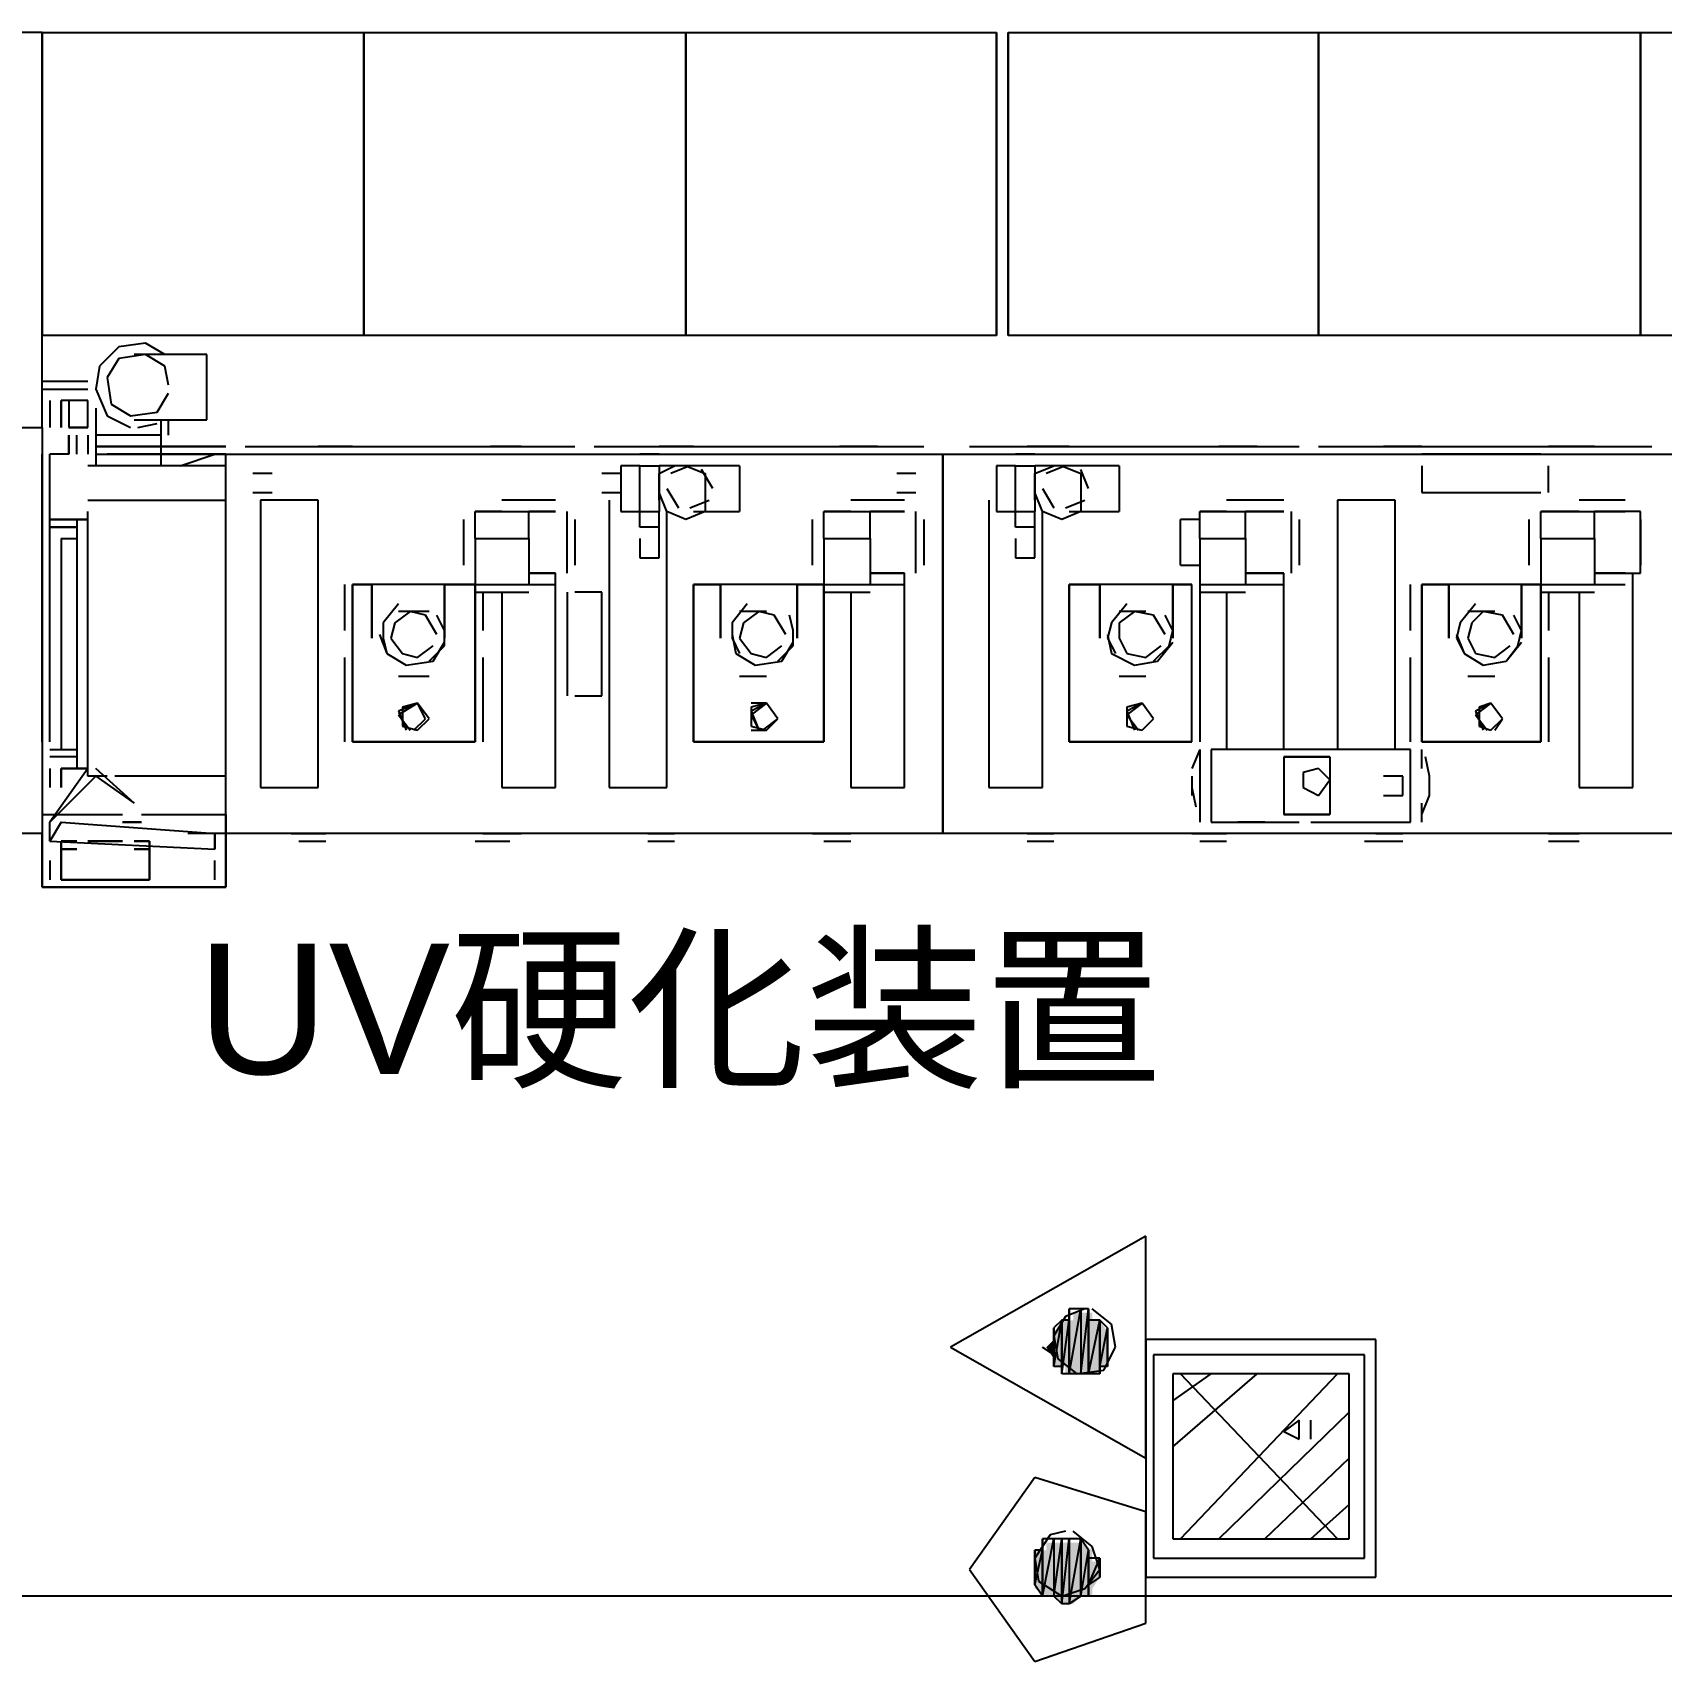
# Model space of a CAD drawing. Header units: millimetres. Extents: x 5 to 415, y 48 to 251.
# Drawn here: x 257.04 to 264.54, y 164.47 to 171.96 of the extents above; entities that cross this region are included whole.
import ezdxf

# ---------------------------------------------------------------- set-up
doc = ezdxf.new("R2010")
doc.units = ezdxf.units.MM
for name, color, linetype in [('H', 7, 'Continuous'), ('P', 7, 'Continuous'), ('T', 7, 'Continuous')]:
    doc.layers.add(name, color=color, linetype=linetype)

msp = doc.modelspace()

# ---------------------------------------------------------------- hatches: boundary and pattern name
at = {"layer": 'H', "linetype": 'Continuous'}
for points in [[(261.832, 165.788), (261.832, 166.07), (261.867, 166.07), (261.867, 165.788), (261.832, 165.788)], [(261.867, 165.788), (261.867, 166.07), (261.92, 166.07), (261.92, 165.788), (261.867, 165.788)], [(261.743, 165.823), (261.743, 165.982), (261.796, 166.035), (261.796, 165.823), (261.743, 165.823)], [(261.796, 165.788), (261.796, 166.035), (261.832, 166.035), (261.832, 165.788), (261.796, 165.788)], [(261.92, 165.788), (261.92, 166.035), (261.955, 166.035), (261.955, 165.788), (261.92, 165.788)], [(261.955, 165.823), (261.955, 166.035), (261.99, 165.982), (261.99, 165.823), (261.955, 165.823)], [(261.743, 165.858), (261.708, 165.911), (261.743, 165.947), (261.743, 165.858)], [(261.708, 164.765), (261.708, 165.012), (261.743, 165.012), (261.743, 164.765), (261.708, 164.765)], [(261.743, 164.765), (261.743, 165.012), (261.796, 165.012), (261.796, 164.73), (261.743, 164.765)], [(261.796, 164.73), (261.796, 165.012), (261.832, 165.012), (261.832, 164.73), (261.796, 164.73)], [(261.832, 164.73), (261.832, 165.012), (261.867, 165.012), (261.867, 164.765), (261.832, 164.73)], [(261.867, 164.765), (261.867, 165.012), (261.92, 164.977), (261.92, 164.765), (261.867, 164.765)], [(261.655, 164.8), (261.655, 164.977), (261.708, 164.977), (261.708, 164.765), (261.655, 164.8)], [(261.92, 164.8), (261.92, 164.924), (261.955, 164.924), (261.955, 164.853), (261.92, 164.8)]]:
    msp.add_hatch(color=256, dxfattribs=at).paths.add_polyline_path(points)

# ---------------------------------------------------------------- linework, layer by layer
at = {"layer": 'P'}
for points in [[(257.087, 171.962), (256.064, 171.962)], [(257.087, 171.962), (257.087, 170.568)], [(257.087, 171.962), (258.568, 171.962)], [(257.087, 170.568), (257.087, 171.962)], [(257.087, 170.145), (257.087, 171.962)], [(258.568, 171.962), (258.568, 170.568)], [(258.568, 170.568), (258.568, 171.962)], [(258.568, 171.962), (260.05, 171.962)], [(258.568, 171.926), (258.568, 170.603)], [(260.05, 170.568), (260.05, 171.962)], [(260.05, 171.962), (261.479, 171.962)], [(260.05, 171.962), (260.05, 170.568)], [(260.05, 171.926), (260.05, 170.603)], [(261.479, 170.568), (261.479, 171.962)], [(261.479, 171.962), (261.479, 170.568)], [(261.532, 171.962), (261.532, 170.568)], [(261.532, 171.962), (262.961, 171.962)], [(261.532, 170.568), (261.532, 171.962)], [(262.961, 170.568), (262.961, 171.962)], [(262.961, 171.962), (264.442, 171.962)], [(262.961, 171.962), (262.961, 170.568)], [(262.961, 171.926), (262.961, 170.603)], [(264.442, 170.568), (264.442, 171.962)], [(264.442, 171.962), (265.924, 171.962)], [(264.442, 171.962), (264.442, 170.568)], [(264.442, 171.926), (264.442, 170.603)], [(258.568, 170.568), (257.087, 170.568)], [(260.05, 170.568), (258.568, 170.568)], [(261.479, 170.568), (260.05, 170.568)], [(262.961, 170.568), (261.532, 170.568)], [(264.442, 170.568), (262.961, 170.568)], [(265.924, 170.568), (264.442, 170.568)], [(257.44, 170.515), (257.351, 170.427)], [(257.563, 170.533), (257.44, 170.515)], [(257.651, 170.48), (257.563, 170.533)], [(257.351, 170.427), (257.334, 170.321)], [(257.44, 170.462), (257.387, 170.374)], [(257.44, 170.462), (257.387, 170.374)], [(257.563, 170.48), (257.44, 170.462)], [(257.563, 170.48), (257.44, 170.462)], [(257.845, 170.48), (257.51, 170.48)], [(257.651, 170.427), (257.563, 170.48)], [(257.651, 170.427), (257.563, 170.48)], [(257.669, 170.339), (257.651, 170.427)], [(257.669, 170.339), (257.651, 170.427)], [(257.845, 170.18), (257.845, 170.48)], [(257.298, 170.356), (257.087, 170.356)], [(257.387, 170.374), (257.404, 170.251)], [(257.387, 170.374), (257.404, 170.251)], [(257.087, 170.321), (257.298, 170.321)], [(257.122, 170.268), (257.122, 170.145)], [(257.175, 170.145), (257.175, 170.268)], [(257.175, 170.268), (257.175, 170.145)], [(257.298, 170.268), (257.175, 170.268)], [(257.21, 170.268), (257.21, 170.145)], [(257.298, 170.268), (257.21, 170.268)], [(257.298, 170.145), (257.298, 170.268)], [(257.334, 170.321), (257.387, 170.198)], [(257.616, 170.215), (257.669, 170.303)], [(257.616, 170.215), (257.669, 170.303)], [(257.334, 170.233), (257.334, 170.109)], [(257.387, 170.198), (257.493, 170.145)], [(257.404, 170.251), (257.493, 170.198)], [(257.404, 170.251), (257.493, 170.198)], [(257.493, 170.198), (257.616, 170.215)], [(257.493, 170.198), (257.616, 170.215)], [(256.522, 170.145), (257.087, 170.145)], [(256.522, 170.145), (257.087, 170.145)], [(257.087, 170.145), (257.087, 168.275)], [(257.298, 170.145), (257.21, 170.145)], [(257.21, 170.145), (257.298, 170.145)], [(257.21, 170.021), (257.21, 170.109)], [(257.21, 170.021), (257.21, 170.109)], [(257.21, 170.109), (257.21, 170.021)], [(257.21, 170.109), (257.21, 170.021)], [(257.21, 170.109), (257.21, 170.021)], [(257.246, 170.021), (257.246, 170.109)], [(257.246, 170.021), (257.246, 170.109)], [(257.298, 170.109), (257.298, 170.021)], [(257.298, 170.109), (257.298, 170.021)], [(257.334, 170.18), (257.334, 169.968)], [(257.334, 170.18), (257.334, 169.968)], [(257.634, 170.109), (257.334, 170.109)], [(257.51, 170.18), (257.845, 170.18)], [(257.528, 170.145), (257.616, 170.162)], [(257.634, 169.968), (257.634, 170.18)], [(257.634, 169.968), (257.634, 170.18)], [(257.669, 170.109), (257.669, 170.18)], [(257.634, 170.057), (257.334, 170.057)], [(257.334, 170.057), (257.634, 170.057)], [(257.545, 170.057), (257.457, 170.057)], [(257.634, 170.057), (257.51, 170.057)], [(257.634, 170.057), (257.545, 170.057)], [(257.545, 170.057), (257.634, 170.057)], [(257.634, 170.057), (257.545, 170.057)], [(257.933, 170.057), (257.634, 170.057)], [(257.634, 170.057), (257.933, 170.057)], [(258.022, 170.057), (259.539, 170.057)], [(258.48, 170.057), (258.357, 170.057)], [(258.48, 170.057), (258.357, 170.057)], [(258.357, 170.057), (258.445, 170.057)], [(258.445, 170.057), (258.357, 170.057)], [(258.48, 170.057), (258.392, 170.057)], [(258.516, 170.057), (258.445, 170.057)], [(259.292, 170.057), (259.151, 170.057)], [(259.292, 170.057), (259.151, 170.057)], [(259.151, 170.057), (259.292, 170.057)], [(259.292, 170.057), (259.151, 170.057)], [(259.292, 170.057), (259.203, 170.057)], [(259.627, 170.057), (261.144, 170.057)], [(260.085, 170.057), (259.927, 170.057)], [(260.085, 170.057), (259.962, 170.057)], [(259.962, 170.057), (260.05, 170.057)], [(260.05, 170.057), (259.962, 170.057)], [(260.085, 170.057), (259.997, 170.057)], [(260.897, 170.057), (260.756, 170.057)], [(260.897, 170.057), (260.756, 170.057)], [(260.756, 170.057), (260.844, 170.057)], [(260.844, 170.057), (260.756, 170.057)], [(260.897, 170.057), (260.809, 170.057)], [(260.932, 170.057), (260.844, 170.057)], [(261.355, 170.057), (262.872, 170.057)], [(261.691, 170.057), (261.62, 170.057)], [(261.814, 170.057), (261.655, 170.057)], [(261.814, 170.057), (261.691, 170.057)], [(261.691, 170.057), (261.779, 170.057)], [(261.779, 170.057), (261.691, 170.057)], [(261.814, 170.057), (261.743, 170.057)], [(262.625, 170.057), (262.502, 170.057)], [(262.625, 170.057), (262.502, 170.057)], [(262.502, 170.057), (262.59, 170.057)], [(262.59, 170.057), (262.502, 170.057)], [(262.625, 170.057), (262.537, 170.057)], [(262.678, 170.057), (262.59, 170.057)], [(262.961, 170.057), (264.495, 170.057)], [(263.384, 170.057), (263.26, 170.057)], [(263.26, 170.057), (263.384, 170.057)], [(263.384, 170.057), (263.26, 170.057)], [(263.437, 170.057), (263.313, 170.057)], [(263.384, 170.057), (263.313, 170.057)], [(264.107, 170.057), (264.019, 170.057)], [(264.231, 170.057), (264.072, 170.057)], [(264.231, 170.057), (264.107, 170.057)], [(264.107, 170.057), (264.195, 170.057)], [(264.195, 170.057), (264.107, 170.057)], [(264.231, 170.057), (264.16, 170.057)], [(257.087, 168.698), (257.087, 170.021)], [(257.122, 168.698), (257.122, 170.021)], [(257.21, 170.021), (257.122, 170.021)], [(257.881, 169.968), (257.298, 169.968)], [(257.881, 169.968), (257.298, 169.968)], [(257.334, 170.021), (257.634, 170.021)], [(257.334, 170.021), (257.634, 170.021)], [(257.334, 170.021), (257.634, 170.021)], [(257.334, 170.021), (257.634, 170.021)], [(257.634, 170.021), (257.387, 170.021)], [(257.634, 170.021), (257.933, 170.021)], [(257.634, 170.021), (257.933, 170.021)], [(257.933, 170.021), (257.634, 170.021)], [(257.634, 170.021), (257.933, 170.021)], [(257.634, 170.021), (257.933, 170.021)], [(257.845, 170.021), (257.722, 170.021)], [(257.722, 169.968), (257.881, 170.021)], [(257.933, 169.968), (257.722, 169.968)], [(257.933, 170.021), (258.022, 170.021)], [(257.933, 168.275), (257.933, 170.021)], [(257.933, 170.021), (261.232, 170.021)], [(258.022, 170.021), (259.539, 170.021)], [(258.022, 170.021), (259.539, 170.021)], [(259.627, 170.021), (261.144, 170.021)], [(259.627, 170.021), (261.144, 170.021)], [(259.838, 169.968), (259.75, 169.968)], [(259.75, 169.968), (259.75, 169.757)], [(259.927, 170.021), (259.838, 170.021)], [(259.927, 170.021), (259.838, 170.021)], [(259.838, 169.757), (259.838, 169.968)], [(259.838, 169.968), (259.927, 169.968)], [(260.297, 169.968), (259.927, 169.968)], [(259.927, 169.968), (259.927, 169.845)], [(259.927, 169.933), (259.997, 169.968)], [(259.927, 169.933), (259.997, 169.968)], [(260.068, 169.968), (259.98, 169.933)], [(260.05, 169.968), (260.138, 169.933)], [(260.05, 169.968), (260.138, 169.933)], [(260.297, 169.968), (260.297, 169.757)], [(261.144, 170.021), (261.232, 170.021)], [(261.232, 170.021), (261.232, 168.275)], [(261.232, 170.021), (261.355, 170.021)], [(261.232, 168.275), (261.232, 170.021)], [(261.232, 170.021), (264.795, 170.021)], [(261.355, 170.021), (262.872, 170.021)], [(261.355, 170.021), (262.872, 170.021)], [(261.567, 169.968), (261.479, 169.968)], [(261.479, 169.968), (261.479, 169.757)], [(261.655, 170.021), (261.567, 170.021)], [(261.655, 170.021), (261.567, 170.021)], [(261.567, 169.757), (261.567, 169.968)], [(261.567, 169.968), (261.655, 169.968)], [(262.043, 169.968), (261.655, 169.968)], [(261.655, 169.933), (261.743, 169.968)], [(261.655, 169.933), (261.743, 169.968)], [(261.655, 169.968), (261.655, 169.845)], [(261.796, 169.968), (261.708, 169.933)], [(261.779, 169.968), (261.867, 169.933)], [(261.779, 169.968), (261.867, 169.933)], [(262.043, 169.968), (262.043, 169.757)], [(262.872, 170.021), (262.961, 170.021)], [(262.961, 170.021), (264.495, 170.021)], [(262.961, 170.021), (264.495, 170.021)], [(263.984, 170.021), (263.437, 170.021)], [(263.437, 169.968), (263.437, 169.845)], [(264.019, 169.845), (264.019, 169.968)], [(258.145, 169.933), (258.057, 169.933)], [(259.75, 169.933), (259.662, 169.933)], [(259.927, 169.845), (259.927, 169.933)], [(259.927, 169.845), (259.927, 169.933)], [(259.927, 169.81), (259.927, 169.898)], [(260.174, 169.863), (260.121, 169.951)], [(260.138, 169.933), (260.138, 169.845)], [(260.138, 169.933), (260.138, 169.845)], [(261.108, 169.933), (261.02, 169.933)], [(261.655, 169.845), (261.655, 169.933)], [(261.655, 169.845), (261.655, 169.933)], [(261.655, 169.81), (261.655, 169.898)], [(261.902, 169.863), (261.867, 169.951)], [(261.867, 169.933), (261.867, 169.845)], [(261.867, 169.933), (261.867, 169.845)], [(257.298, 169.81), (257.933, 169.81)], [(258.057, 169.845), (258.145, 169.845)], [(258.092, 169.81), (258.092, 168.487)], [(258.357, 169.81), (258.092, 169.81)], [(258.357, 168.487), (258.357, 169.81)], [(259.45, 169.81), (259.203, 169.81)], [(259.662, 169.845), (259.75, 169.845)], [(259.697, 169.81), (259.697, 168.487)], [(259.927, 169.845), (259.927, 169.757)], [(259.962, 169.757), (259.927, 169.845)], [(259.962, 169.757), (259.927, 169.845)], [(259.962, 169.863), (260.015, 169.774)], [(260.068, 169.774), (260.156, 169.81)], [(260.138, 169.845), (260.138, 169.757)], [(260.138, 169.845), (260.138, 169.757)], [(261.056, 169.81), (260.809, 169.81)], [(261.02, 169.845), (261.108, 169.845)], [(261.444, 169.81), (261.444, 168.487)], [(261.691, 169.757), (261.655, 169.845)], [(261.691, 169.757), (261.655, 169.845)], [(261.655, 169.845), (261.655, 169.757)], [(261.691, 169.863), (261.743, 169.774)], [(261.796, 169.774), (261.885, 169.81)], [(261.867, 169.845), (261.867, 169.757)], [(261.867, 169.845), (261.867, 169.757)], [(262.802, 169.81), (262.537, 169.81)], [(263.049, 169.81), (263.049, 168.663)], [(263.313, 169.81), (263.049, 169.81)], [(263.313, 168.663), (263.313, 169.81)], [(263.437, 169.845), (263.984, 169.845)], [(264.372, 169.81), (264.16, 169.81)], [(257.298, 168.54), (257.298, 169.757)], [(259.203, 169.757), (259.08, 169.757)], [(259.08, 169.757), (259.203, 169.757)], [(259.08, 169.757), (259.327, 169.757)], [(259.08, 169.633), (259.08, 169.757)], [(259.203, 169.757), (259.327, 169.757)], [(259.45, 169.757), (259.327, 169.757)], [(259.327, 169.757), (259.45, 169.757)], [(259.327, 169.633), (259.327, 169.757)], [(259.503, 169.474), (259.503, 169.757)], [(259.75, 169.757), (259.838, 169.757)], [(259.838, 169.757), (259.927, 169.757)], [(259.838, 169.686), (259.838, 169.757)], [(259.927, 169.686), (259.927, 169.757)], [(259.962, 168.487), (259.962, 169.757)], [(260.05, 169.721), (259.962, 169.757)], [(260.05, 169.721), (259.962, 169.757)], [(260.138, 169.757), (260.05, 169.721)], [(260.138, 169.757), (260.05, 169.721)], [(260.085, 169.757), (260.297, 169.757)], [(260.809, 169.757), (260.685, 169.757)], [(260.685, 169.757), (260.809, 169.757)], [(260.685, 169.757), (260.897, 169.757)], [(260.685, 169.633), (260.685, 169.757)], [(260.809, 169.757), (260.897, 169.757)], [(261.056, 169.757), (260.897, 169.757)], [(260.897, 169.757), (261.056, 169.757)], [(260.897, 169.633), (260.897, 169.757)], [(261.108, 169.474), (261.108, 169.757)], [(261.479, 169.757), (261.567, 169.757)], [(261.567, 169.686), (261.567, 169.757)], [(261.567, 169.757), (261.655, 169.757)], [(261.655, 169.686), (261.655, 169.757)], [(261.691, 168.487), (261.691, 169.757)], [(261.779, 169.721), (261.691, 169.757)], [(261.779, 169.721), (261.691, 169.757)], [(261.867, 169.757), (261.779, 169.721)], [(261.867, 169.757), (261.779, 169.721)], [(261.814, 169.757), (262.043, 169.757)], [(262.537, 169.757), (262.414, 169.757)], [(262.414, 169.757), (262.537, 169.757)], [(262.414, 169.757), (262.625, 169.757)], [(262.414, 169.633), (262.414, 169.757)], [(262.537, 169.757), (262.625, 169.757)], [(262.802, 169.757), (262.625, 169.757)], [(262.625, 169.757), (262.802, 169.757)], [(262.625, 169.633), (262.625, 169.757)], [(262.837, 169.474), (262.837, 169.757)], [(264.16, 169.757), (263.984, 169.757)], [(263.984, 169.757), (264.16, 169.757)], [(263.984, 169.757), (264.231, 169.757)], [(263.984, 169.633), (263.984, 169.757)], [(264.16, 169.757), (264.231, 169.757)], [(264.372, 169.757), (264.231, 169.757)], [(264.231, 169.757), (264.372, 169.757)], [(264.231, 169.633), (264.231, 169.757)], [(264.442, 169.757), (264.372, 169.757)], [(264.442, 169.474), (264.442, 169.757)], [(257.122, 169.721), (257.298, 169.721)], [(257.298, 169.721), (257.122, 169.721)], [(257.298, 169.721), (257.122, 169.721)], [(257.246, 169.686), (257.122, 169.686)], [(257.122, 169.686), (257.246, 169.686)], [(257.246, 169.721), (257.246, 168.628)], [(257.246, 169.721), (257.246, 168.575)], [(259.027, 169.51), (259.027, 169.721)], [(259.539, 169.721), (259.539, 169.51)], [(259.927, 169.686), (259.838, 169.686)], [(259.927, 169.686), (259.838, 169.686)], [(259.927, 169.686), (259.838, 169.686)], [(259.927, 169.545), (259.927, 169.686)], [(260.632, 169.51), (260.632, 169.721)], [(261.144, 169.721), (261.144, 169.51)], [(261.655, 169.686), (261.567, 169.686)], [(261.655, 169.686), (261.567, 169.686)], [(261.655, 169.686), (261.567, 169.686)], [(261.655, 169.545), (261.655, 169.686)], [(262.414, 169.721), (262.326, 169.721)], [(262.326, 169.51), (262.326, 169.721)], [(262.872, 169.721), (262.872, 169.51)], [(263.931, 169.51), (263.931, 169.721)], [(264.442, 169.721), (264.442, 169.51)], [(257.175, 169.633), (257.175, 168.663)], [(257.175, 169.633), (257.246, 169.633)], [(259.08, 169.633), (259.327, 169.633)], [(259.08, 169.633), (259.08, 169.422)], [(259.327, 169.633), (259.327, 169.422)], [(259.838, 169.633), (259.838, 169.545)], [(260.685, 169.633), (260.897, 169.633)], [(260.685, 169.633), (260.685, 169.422)], [(260.897, 169.633), (260.897, 169.422)], [(261.567, 169.633), (261.567, 169.545)], [(262.414, 169.633), (262.625, 169.633)], [(262.414, 169.633), (262.414, 169.422)], [(262.625, 169.633), (262.625, 169.422)], [(263.984, 169.633), (264.231, 169.633)], [(263.984, 169.633), (263.984, 169.422)], [(264.231, 169.633), (264.231, 169.422)], [(259.838, 169.545), (259.927, 169.545)], [(261.567, 169.545), (261.655, 169.545)], [(262.326, 169.51), (262.414, 169.51)], [(259.327, 169.474), (259.45, 169.474)], [(259.45, 169.474), (259.327, 169.474)], [(259.45, 168.487), (259.45, 169.474)], [(260.897, 169.474), (261.056, 169.474)], [(261.056, 169.474), (260.897, 169.474)], [(261.056, 168.487), (261.056, 169.474)], [(262.625, 169.474), (262.802, 169.474)], [(262.802, 169.474), (262.625, 169.474)], [(262.802, 168.663), (262.802, 169.474)], [(264.231, 169.474), (264.372, 169.474)], [(264.372, 169.474), (264.231, 169.474)], [(264.372, 169.474), (264.442, 169.474)], [(264.407, 168.487), (264.407, 169.474)], [(258.48, 169.21), (258.48, 169.422)], [(258.516, 169.422), (258.604, 169.422)], [(258.516, 168.698), (258.516, 169.422)], [(258.516, 169.422), (258.516, 168.698)], [(258.604, 169.422), (258.516, 169.422)], [(258.939, 169.422), (258.604, 169.422)], [(258.604, 169.422), (258.604, 169.175)], [(258.604, 169.175), (258.604, 169.422)], [(258.939, 169.175), (258.939, 169.422)], [(258.939, 169.422), (259.08, 169.422)], [(258.939, 169.422), (258.939, 169.175)], [(259.08, 169.422), (258.939, 169.422)], [(259.08, 169.422), (259.327, 169.422)], [(259.08, 169.422), (259.327, 169.422)], [(259.08, 169.422), (259.08, 168.698)], [(259.08, 168.698), (259.08, 169.422)], [(259.08, 169.386), (259.327, 169.386)], [(259.115, 169.386), (259.115, 169.21)], [(259.203, 169.386), (259.203, 168.487)], [(259.327, 169.422), (259.45, 169.422)], [(259.503, 169.386), (259.503, 168.91)], [(259.662, 169.386), (259.539, 169.386)], [(259.662, 168.91), (259.662, 169.386)], [(260.085, 169.21), (260.085, 169.422)], [(260.085, 169.422), (260.209, 169.422)], [(260.085, 168.698), (260.085, 169.422)], [(260.085, 169.422), (260.085, 168.698)], [(260.209, 169.422), (260.085, 169.422)], [(260.562, 169.422), (260.209, 169.422)], [(260.209, 169.422), (260.209, 169.175)], [(260.209, 169.175), (260.209, 169.422)], [(260.562, 169.175), (260.562, 169.422)], [(260.562, 169.422), (260.685, 169.422)], [(260.562, 169.422), (260.562, 169.175)], [(260.685, 169.422), (260.562, 169.422)], [(260.685, 169.422), (260.897, 169.422)], [(260.685, 169.422), (260.897, 169.422)], [(260.685, 169.422), (260.685, 168.698)], [(260.685, 168.698), (260.685, 169.422)], [(260.685, 169.386), (260.897, 169.386)], [(260.685, 169.386), (260.685, 169.21)], [(260.809, 169.386), (260.809, 168.487)], [(260.897, 169.422), (261.056, 169.422)], [(261.814, 169.21), (261.814, 169.422)], [(261.814, 169.422), (261.955, 169.422)], [(261.814, 168.698), (261.814, 169.422)], [(261.814, 169.422), (261.814, 168.698)], [(261.955, 169.422), (261.814, 169.422)], [(262.29, 169.422), (261.955, 169.422)], [(261.955, 169.422), (261.955, 169.175)], [(261.955, 169.175), (261.955, 169.422)], [(262.29, 169.175), (262.29, 169.422)], [(262.29, 169.422), (262.378, 169.422)], [(262.29, 169.422), (262.29, 169.175)], [(262.378, 169.422), (262.29, 169.422)], [(262.378, 168.698), (262.378, 169.422)], [(262.414, 169.422), (262.625, 169.422)], [(262.414, 169.422), (262.625, 169.422)], [(262.414, 169.422), (262.414, 168.698)], [(262.414, 169.386), (262.625, 169.386)], [(262.414, 169.386), (262.414, 169.21)], [(262.537, 169.386), (262.537, 168.663)], [(262.625, 169.422), (262.802, 169.422)], [(263.384, 169.21), (263.384, 169.422)], [(263.437, 169.422), (263.56, 169.422)], [(263.437, 168.698), (263.437, 169.422)], [(263.437, 169.422), (263.437, 168.698)], [(263.56, 169.422), (263.437, 169.422)], [(263.895, 169.422), (263.56, 169.422)], [(263.56, 169.422), (263.56, 169.175)], [(263.56, 169.175), (263.56, 169.422)], [(263.895, 169.175), (263.895, 169.422)], [(263.895, 169.422), (263.984, 169.422)], [(263.895, 169.422), (263.895, 169.175)], [(263.984, 169.422), (263.895, 169.422)], [(263.984, 169.422), (264.231, 169.422)], [(263.984, 169.422), (264.231, 169.422)], [(263.984, 169.422), (263.984, 168.698)], [(263.984, 168.698), (263.984, 169.422)], [(263.984, 169.386), (264.231, 169.386)], [(264.019, 169.386), (264.019, 169.21)], [(264.16, 169.386), (264.16, 168.487)], [(264.231, 169.422), (264.372, 169.422)], [(258.727, 169.333), (258.657, 169.245)], [(258.78, 169.298), (258.71, 169.245)], [(258.78, 169.298), (258.71, 169.245)], [(258.78, 169.298), (258.71, 169.245)], [(258.78, 169.298), (258.71, 169.245)], [(258.868, 169.298), (258.727, 169.298)], [(258.851, 169.28), (258.78, 169.298)], [(258.851, 169.28), (258.78, 169.298)], [(258.851, 169.28), (258.78, 169.298)], [(258.851, 169.28), (258.78, 169.298)], [(260.332, 169.333), (260.262, 169.245)], [(260.421, 169.298), (260.297, 169.298)], [(260.385, 169.298), (260.315, 169.245)], [(260.385, 169.298), (260.315, 169.245)], [(260.385, 169.298), (260.315, 169.245)], [(260.385, 169.298), (260.315, 169.245)], [(260.456, 169.28), (260.385, 169.298)], [(260.456, 169.28), (260.385, 169.298)], [(260.456, 169.28), (260.385, 169.298)], [(260.456, 169.28), (260.385, 169.298)], [(262.079, 169.333), (262.008, 169.245)], [(262.114, 169.298), (262.043, 169.245)], [(262.167, 169.298), (262.043, 169.298)], [(262.114, 169.298), (262.043, 169.245)], [(262.114, 169.298), (262.043, 169.245)], [(262.114, 169.298), (262.043, 169.245)], [(262.202, 169.28), (262.114, 169.298)], [(262.202, 169.28), (262.114, 169.298)], [(262.202, 169.28), (262.114, 169.298)], [(262.202, 169.28), (262.114, 169.298)], [(263.684, 169.333), (263.613, 169.245)], [(263.772, 169.298), (263.648, 169.298)], [(263.719, 169.298), (263.666, 169.245)], [(263.719, 169.298), (263.666, 169.245)], [(263.719, 169.298), (263.666, 169.245)], [(263.719, 169.298), (263.666, 169.245)], [(263.807, 169.28), (263.719, 169.298)], [(263.807, 169.28), (263.719, 169.298)], [(263.807, 169.28), (263.719, 169.298)], [(263.807, 169.28), (263.719, 169.298)], [(258.657, 169.245), (258.657, 169.175)], [(258.71, 169.245), (258.692, 169.175)], [(258.71, 169.245), (258.692, 169.175)], [(258.71, 169.245), (258.692, 169.175)], [(258.71, 169.245), (258.692, 169.175)], [(258.904, 169.192), (258.851, 169.28)], [(258.904, 169.192), (258.851, 169.28)], [(258.904, 169.192), (258.851, 169.28)], [(258.904, 169.192), (258.851, 169.28)], [(258.939, 169.21), (258.904, 169.28)], [(258.939, 169.139), (258.939, 169.21)], [(260.262, 169.245), (260.262, 169.175)], [(260.315, 169.245), (260.297, 169.175)], [(260.315, 169.245), (260.297, 169.175)], [(260.315, 169.245), (260.297, 169.175)], [(260.315, 169.245), (260.297, 169.175)], [(260.509, 169.192), (260.456, 169.28)], [(260.509, 169.192), (260.456, 169.28)], [(260.509, 169.192), (260.456, 169.28)], [(260.509, 169.192), (260.456, 169.28)], [(260.544, 169.21), (260.526, 169.28)], [(260.544, 169.139), (260.544, 169.21)], [(262.008, 169.245), (261.99, 169.175)], [(262.043, 169.245), (262.043, 169.175)], [(262.043, 169.245), (262.043, 169.175)], [(262.043, 169.245), (262.043, 169.175)], [(262.043, 169.245), (262.043, 169.175)], [(262.255, 169.192), (262.202, 169.28)], [(262.255, 169.192), (262.202, 169.28)], [(262.255, 169.192), (262.202, 169.28)], [(262.255, 169.192), (262.202, 169.28)], [(262.29, 169.21), (262.255, 169.28)], [(262.273, 169.139), (262.29, 169.21)], [(263.613, 169.245), (263.596, 169.175)], [(263.666, 169.245), (263.648, 169.175)], [(263.666, 169.245), (263.648, 169.175)], [(263.666, 169.245), (263.648, 169.175)], [(263.666, 169.245), (263.648, 169.175)], [(263.86, 169.192), (263.807, 169.28)], [(263.86, 169.192), (263.807, 169.28)], [(263.86, 169.192), (263.807, 169.28)], [(263.86, 169.192), (263.807, 169.28)], [(263.895, 169.21), (263.86, 169.28)], [(263.878, 169.139), (263.895, 169.21)], [(258.639, 169.192), (258.674, 169.104)], [(258.639, 169.192), (258.674, 169.104)], [(258.657, 169.175), (258.674, 169.104)], [(258.692, 169.175), (258.745, 169.104)], [(258.692, 169.175), (258.745, 169.104)], [(258.692, 169.175), (258.745, 169.104)], [(258.692, 169.175), (258.745, 169.104)], [(258.815, 169.086), (258.886, 169.139)], [(258.815, 169.086), (258.886, 169.139)], [(258.815, 169.086), (258.886, 169.139)], [(258.815, 169.086), (258.886, 169.139)], [(258.868, 169.069), (258.939, 169.139)], [(258.886, 169.069), (258.939, 169.157)], [(258.886, 169.069), (258.939, 169.157)], [(259.08, 169.175), (259.08, 169.086)], [(260.262, 169.192), (260.279, 169.104)], [(260.262, 169.192), (260.279, 169.104)], [(260.262, 169.175), (260.297, 169.104)], [(260.297, 169.175), (260.35, 169.104)], [(260.297, 169.175), (260.35, 169.104)], [(260.297, 169.175), (260.35, 169.104)], [(260.297, 169.175), (260.35, 169.104)], [(260.421, 169.086), (260.491, 169.139)], [(260.421, 169.086), (260.491, 169.139)], [(260.421, 169.086), (260.491, 169.139)], [(260.421, 169.086), (260.491, 169.139)], [(260.473, 169.069), (260.544, 169.139)], [(260.491, 169.069), (260.544, 169.157)], [(260.491, 169.069), (260.544, 169.157)], [(260.685, 169.175), (260.685, 169.086)], [(261.99, 169.192), (262.008, 169.104)], [(261.99, 169.192), (262.008, 169.104)], [(261.99, 169.175), (262.026, 169.104)], [(262.043, 169.175), (262.079, 169.104)], [(262.043, 169.175), (262.079, 169.104)], [(262.043, 169.175), (262.079, 169.104)], [(262.043, 169.175), (262.079, 169.104)], [(262.167, 169.086), (262.237, 169.139)], [(262.167, 169.086), (262.237, 169.139)], [(262.167, 169.086), (262.237, 169.139)], [(262.167, 169.086), (262.237, 169.139)], [(262.202, 169.069), (262.273, 169.139)], [(262.22, 169.069), (262.29, 169.157)], [(262.22, 169.069), (262.29, 169.157)], [(262.414, 169.175), (262.414, 169.086)], [(263.596, 169.192), (263.631, 169.104)], [(263.596, 169.192), (263.631, 169.104)], [(263.596, 169.175), (263.631, 169.104)], [(263.648, 169.175), (263.684, 169.104)], [(263.648, 169.175), (263.684, 169.104)], [(263.648, 169.175), (263.684, 169.104)], [(263.648, 169.175), (263.684, 169.104)], [(263.772, 169.086), (263.843, 169.139)], [(263.772, 169.086), (263.843, 169.139)], [(263.772, 169.086), (263.843, 169.139)], [(263.772, 169.086), (263.843, 169.139)], [(263.825, 169.069), (263.895, 169.157)], [(263.825, 169.069), (263.895, 169.157)], [(263.825, 169.069), (263.878, 169.139)], [(263.984, 169.175), (263.984, 169.086)], [(258.48, 168.698), (258.48, 169.086)], [(258.674, 169.104), (258.763, 169.051)], [(258.674, 169.104), (258.763, 169.051)], [(258.745, 169.104), (258.815, 169.086)], [(258.745, 169.104), (258.815, 169.086)], [(258.745, 169.104), (258.815, 169.086)], [(258.745, 169.104), (258.815, 169.086)], [(258.763, 169.051), (258.886, 169.069)], [(258.763, 169.051), (258.886, 169.069)], [(259.115, 169.086), (259.115, 168.698)], [(260.085, 168.698), (260.085, 169.086)], [(260.279, 169.104), (260.368, 169.051)], [(260.279, 169.104), (260.368, 169.051)], [(260.35, 169.104), (260.421, 169.086)], [(260.35, 169.104), (260.421, 169.086)], [(260.35, 169.104), (260.421, 169.086)], [(260.35, 169.104), (260.421, 169.086)], [(260.368, 169.051), (260.491, 169.069)], [(260.368, 169.051), (260.491, 169.069)], [(260.685, 169.086), (260.685, 168.698)], [(261.814, 168.698), (261.814, 169.086)], [(262.008, 169.104), (262.114, 169.051)], [(262.008, 169.104), (262.114, 169.051)], [(262.079, 169.104), (262.167, 169.086)], [(262.079, 169.104), (262.167, 169.086)], [(262.079, 169.104), (262.167, 169.086)], [(262.079, 169.104), (262.167, 169.086)], [(262.114, 169.051), (262.22, 169.069)], [(262.114, 169.051), (262.22, 169.069)], [(262.414, 169.086), (262.414, 168.698)], [(263.384, 168.698), (263.384, 169.086)], [(263.631, 169.104), (263.719, 169.051)], [(263.631, 169.104), (263.719, 169.051)], [(263.684, 169.104), (263.772, 169.086)], [(263.684, 169.104), (263.772, 169.086)], [(263.684, 169.104), (263.772, 169.086)], [(263.684, 169.104), (263.772, 169.086)], [(263.719, 169.051), (263.825, 169.069)], [(263.719, 169.051), (263.825, 169.069)], [(264.019, 169.086), (264.019, 168.698)], [(258.868, 168.998), (258.727, 168.998)], [(260.421, 168.998), (260.297, 168.998)], [(262.167, 168.998), (262.043, 168.998)], [(263.772, 168.998), (263.648, 168.998)], [(259.539, 168.91), (259.662, 168.91)], [(258.815, 168.875), (258.727, 168.839)], [(258.815, 168.875), (258.727, 168.822)], [(258.727, 168.839), (258.763, 168.751)], [(258.815, 168.875), (258.745, 168.857)], [(258.815, 168.875), (258.745, 168.857)], [(258.745, 168.857), (258.745, 168.769)], [(258.745, 168.857), (258.745, 168.769)], [(258.868, 168.804), (258.815, 168.875)], [(258.851, 168.804), (258.815, 168.875)], [(258.868, 168.804), (258.815, 168.875)], [(258.868, 168.804), (258.815, 168.875)], [(260.421, 168.875), (260.35, 168.839)], [(260.421, 168.875), (260.35, 168.822)], [(260.421, 168.875), (260.35, 168.857)], [(260.421, 168.875), (260.35, 168.875)], [(260.421, 168.875), (260.35, 168.857)], [(260.35, 168.857), (260.35, 168.769)], [(260.35, 168.857), (260.35, 168.769)], [(260.35, 168.839), (260.385, 168.751)], [(260.473, 168.804), (260.421, 168.875)], [(260.473, 168.804), (260.421, 168.875)], [(260.473, 168.804), (260.421, 168.875)], [(260.473, 168.804), (260.421, 168.875)], [(262.149, 168.875), (262.079, 168.839)], [(262.149, 168.875), (262.079, 168.822)], [(262.149, 168.875), (262.079, 168.857)], [(262.149, 168.875), (262.079, 168.857)], [(262.079, 168.857), (262.079, 168.769)], [(262.079, 168.857), (262.079, 168.769)], [(262.079, 168.839), (262.114, 168.751)], [(262.202, 168.804), (262.149, 168.875)], [(262.202, 168.804), (262.149, 168.875)], [(262.202, 168.804), (262.149, 168.875)], [(262.202, 168.804), (262.149, 168.875)], [(263.754, 168.875), (263.684, 168.839)], [(263.754, 168.875), (263.684, 168.822)], [(263.684, 168.839), (263.719, 168.751)], [(263.754, 168.875), (263.701, 168.857)], [(263.754, 168.875), (263.701, 168.857)], [(263.701, 168.857), (263.701, 168.769)], [(263.701, 168.857), (263.701, 168.769)], [(263.807, 168.804), (263.754, 168.875)], [(263.807, 168.804), (263.754, 168.875)], [(263.807, 168.804), (263.754, 168.875)], [(263.807, 168.804), (263.754, 168.875)], [(258.727, 168.822), (258.78, 168.751)], [(258.745, 168.769), (258.815, 168.751)], [(258.745, 168.769), (258.815, 168.751)], [(258.798, 168.751), (258.851, 168.804)], [(258.815, 168.751), (258.868, 168.804)], [(258.815, 168.751), (258.868, 168.804)], [(258.815, 168.751), (258.868, 168.804)], [(260.35, 168.822), (260.385, 168.751)], [(260.35, 168.769), (260.421, 168.751)], [(260.35, 168.769), (260.421, 168.751)], [(260.403, 168.751), (260.473, 168.804)], [(260.421, 168.751), (260.473, 168.804)], [(260.421, 168.751), (260.473, 168.804)], [(260.421, 168.751), (260.473, 168.804)], [(262.079, 168.822), (262.132, 168.751)], [(262.079, 168.769), (262.149, 168.751)], [(262.079, 168.769), (262.149, 168.751)], [(262.149, 168.751), (262.202, 168.804)], [(262.149, 168.751), (262.202, 168.804)], [(262.149, 168.751), (262.202, 168.804)], [(262.149, 168.751), (262.202, 168.804)], [(263.684, 168.822), (263.737, 168.751)], [(263.701, 168.769), (263.754, 168.751)], [(263.701, 168.769), (263.754, 168.751)], [(263.754, 168.751), (263.807, 168.804)], [(263.754, 168.751), (263.807, 168.804)], [(263.754, 168.751), (263.807, 168.804)], [(263.772, 168.751), (263.807, 168.804)], [(259.08, 168.698), (258.516, 168.698)], [(258.516, 168.698), (259.08, 168.698)], [(260.685, 168.698), (260.085, 168.698)], [(260.085, 168.698), (260.685, 168.698)], [(260.35, 168.751), (260.421, 168.751)], [(262.378, 168.698), (261.814, 168.698)], [(261.814, 168.698), (262.378, 168.698)], [(263.984, 168.698), (263.437, 168.698)], [(263.437, 168.698), (263.984, 168.698)], [(257.122, 168.663), (257.246, 168.663)], [(257.246, 168.628), (257.122, 168.628)], [(257.175, 168.663), (257.246, 168.663)], [(262.414, 168.663), (262.378, 168.575)], [(262.414, 168.663), (262.414, 168.575)], [(262.414, 168.628), (262.414, 168.363)], [(263.384, 168.663), (262.467, 168.663)], [(262.467, 168.663), (262.467, 168.328)], [(263.013, 168.628), (262.802, 168.628)], [(262.802, 168.628), (262.802, 168.363)], [(262.802, 168.628), (263.013, 168.628)], [(263.013, 168.628), (263.013, 168.363)], [(263.384, 168.487), (263.384, 168.663)], [(263.384, 168.487), (263.384, 168.628)], [(263.437, 168.575), (263.437, 168.663)], [(263.472, 168.54), (263.454, 168.628)], [(257.122, 168.575), (257.122, 168.487)], [(257.298, 168.575), (257.122, 168.328)], [(257.122, 168.328), (257.334, 168.54)], [(257.175, 168.487), (257.175, 168.575)], [(257.175, 168.575), (257.175, 168.487)], [(257.298, 168.575), (257.175, 168.575)], [(257.175, 168.575), (257.298, 168.575)], [(257.175, 168.575), (257.298, 168.575)], [(257.387, 168.54), (257.298, 168.54)], [(257.51, 168.416), (257.334, 168.575)], [(257.334, 168.54), (257.51, 168.416)], [(257.933, 168.54), (257.422, 168.54)], [(262.378, 168.54), (262.378, 168.451)], [(262.378, 168.54), (262.378, 168.451)], [(262.961, 168.575), (262.89, 168.557)], [(262.89, 168.557), (262.89, 168.487)], [(263.013, 168.522), (262.961, 168.575)], [(263.349, 168.54), (263.26, 168.54)], [(263.349, 168.451), (263.349, 168.54)], [(263.472, 168.451), (263.472, 168.54)], [(258.092, 168.487), (258.357, 168.487)], [(259.203, 168.487), (259.45, 168.487)], [(259.697, 168.487), (259.962, 168.487)], [(260.809, 168.487), (261.056, 168.487)], [(261.444, 168.487), (261.691, 168.487)], [(262.378, 168.487), (262.396, 168.398)], [(262.89, 168.487), (262.961, 168.451)], [(262.961, 168.451), (263.013, 168.522)], [(263.384, 168.328), (263.384, 168.487)], [(264.16, 168.487), (264.407, 168.487)], [(257.087, 168.451), (257.087, 168.363)], [(262.414, 168.416), (262.414, 168.328)], [(263.26, 168.451), (263.349, 168.451)], [(263.384, 168.363), (263.384, 168.451)], [(263.437, 168.363), (263.472, 168.451)], [(263.437, 168.328), (263.437, 168.416)], [(257.087, 168.363), (257.175, 168.363)], [(257.122, 168.24), (257.122, 168.328)], [(257.175, 168.328), (257.122, 168.24)], [(257.175, 168.363), (257.457, 168.363)], [(257.175, 168.363), (257.457, 168.363)], [(257.175, 168.328), (257.881, 168.275)], [(257.545, 168.328), (257.457, 168.328)], [(257.457, 168.328), (257.545, 168.328)], [(257.545, 168.328), (257.457, 168.328)], [(257.545, 168.328), (257.457, 168.328)], [(257.545, 168.363), (257.933, 168.363)], [(257.545, 168.363), (257.933, 168.363)], [(257.933, 168.275), (257.933, 168.363)], [(257.933, 168.363), (257.933, 168.275)], [(257.933, 168.363), (257.933, 168.275)], [(262.467, 168.328), (262.59, 168.328)], [(262.714, 168.328), (262.59, 168.328)], [(262.59, 168.328), (262.714, 168.328)], [(262.59, 168.328), (262.714, 168.328)], [(262.714, 168.328), (262.872, 168.328)], [(262.802, 168.363), (263.013, 168.363)], [(263.013, 168.363), (262.802, 168.363)], [(262.925, 168.328), (263.384, 168.328)], [(257.087, 168.275), (256.064, 168.275)], [(257.087, 168.028), (257.087, 168.275)], [(257.087, 168.275), (257.087, 168.152)], [(257.087, 168.275), (257.087, 168.028)], [(257.122, 168.24), (257.881, 168.204)], [(257.175, 168.24), (257.246, 168.24)], [(257.175, 168.24), (257.175, 168.063)], [(257.246, 168.24), (257.175, 168.24)], [(257.175, 168.063), (257.175, 168.24)], [(257.457, 168.24), (257.298, 168.24)], [(257.298, 168.24), (257.457, 168.24)], [(257.51, 168.24), (257.581, 168.24)], [(257.581, 168.24), (257.51, 168.24)], [(257.581, 168.063), (257.581, 168.24)], [(257.581, 168.24), (257.581, 168.063)], [(257.933, 168.275), (257.757, 168.275)], [(257.881, 168.275), (257.881, 168.204)], [(257.881, 168.204), (257.881, 168.275)], [(261.232, 168.275), (257.933, 168.275)], [(257.933, 168.275), (257.933, 168.028)], [(257.933, 168.152), (257.933, 168.275)], [(257.933, 168.028), (257.933, 168.275)], [(259.539, 168.275), (258.022, 168.275)], [(259.539, 168.275), (258.022, 168.275)], [(259.539, 168.275), (258.022, 168.275)], [(258.233, 168.275), (258.304, 168.275)], [(258.269, 168.24), (258.357, 168.24)], [(258.269, 168.24), (258.392, 168.24)], [(258.269, 168.24), (258.392, 168.24)], [(258.392, 168.275), (258.304, 168.275)], [(258.304, 168.275), (258.392, 168.275)], [(259.08, 168.24), (259.151, 168.24)], [(259.08, 168.24), (259.203, 168.24)], [(259.08, 168.24), (259.239, 168.24)], [(259.203, 168.275), (259.115, 168.275)], [(259.115, 168.275), (259.203, 168.275)], [(259.203, 168.275), (259.292, 168.275)], [(261.144, 168.275), (259.627, 168.275)], [(261.144, 168.275), (259.627, 168.275)], [(261.144, 168.275), (259.627, 168.275)], [(259.997, 168.275), (259.874, 168.275)], [(259.874, 168.275), (259.997, 168.275)], [(259.874, 168.24), (259.962, 168.24)], [(259.874, 168.24), (259.997, 168.24)], [(259.874, 168.24), (259.997, 168.24)], [(260.632, 168.275), (260.72, 168.275)], [(260.685, 168.24), (260.756, 168.24)], [(260.685, 168.24), (260.809, 168.24)], [(260.685, 168.24), (260.809, 168.24)], [(260.809, 168.275), (260.72, 168.275)], [(260.72, 168.275), (260.809, 168.275)], [(266.188, 168.275), (261.232, 168.275)], [(262.872, 168.275), (261.355, 168.275)], [(262.872, 168.275), (261.355, 168.275)], [(262.872, 168.275), (261.355, 168.275)], [(261.743, 168.275), (261.62, 168.275)], [(261.62, 168.275), (261.743, 168.275)], [(261.62, 168.24), (261.691, 168.24)], [(261.62, 168.24), (261.743, 168.24)], [(261.62, 168.24), (261.743, 168.24)], [(262.378, 168.275), (262.467, 168.275)], [(262.414, 168.24), (262.502, 168.24)], [(262.414, 168.24), (262.537, 168.24)], [(262.414, 168.24), (262.537, 168.24)], [(262.537, 168.275), (262.467, 168.275)], [(262.467, 168.275), (262.537, 168.275)], [(264.495, 168.275), (262.961, 168.275)], [(264.495, 168.275), (262.961, 168.275)], [(264.495, 168.275), (262.961, 168.275)], [(263.172, 168.24), (263.313, 168.24)], [(263.349, 168.275), (263.225, 168.275)], [(263.225, 168.275), (263.349, 168.275)], [(263.225, 168.24), (263.313, 168.24)], [(263.225, 168.24), (263.349, 168.24)], [(264.16, 168.275), (264.019, 168.275)], [(264.019, 168.275), (264.16, 168.275)], [(264.019, 168.24), (264.107, 168.24)], [(264.019, 168.24), (264.16, 168.24)], [(264.019, 168.24), (264.16, 168.24)], [(257.246, 168.204), (257.175, 168.204)], [(257.175, 168.204), (257.246, 168.204)], [(257.581, 168.204), (257.51, 168.204)], [(257.51, 168.204), (257.581, 168.204)], [(257.122, 168.152), (257.122, 168.063)], [(257.881, 168.063), (257.881, 168.152)], [(257.087, 168.028), (257.933, 168.028)], [(257.087, 168.028), (257.933, 168.028)], [(257.087, 168.028), (257.933, 168.028)], [(257.933, 168.028), (257.087, 168.028)], [(257.581, 168.063), (257.175, 168.063)], [(257.581, 168.063), (257.175, 168.063)], [(257.175, 168.063), (257.581, 168.063)], [(257.175, 168.028), (257.845, 168.028)], [(262.167, 166.423), (261.267, 165.911)], [(262.167, 165.4), (262.167, 166.423)], [(261.885, 166.088), (261.796, 166.053)], [(261.814, 166.088), (261.814, 165.788)], [(261.814, 165.788), (261.814, 166.088)], [(261.814, 166.088), (261.814, 165.788)], [(261.814, 166.035), (261.814, 166.088)], [(261.814, 166.088), (261.814, 165.788)], [(261.814, 165.788), (261.867, 166.088)], [(261.867, 166.088), (261.814, 166.088)], [(261.814, 165.788), (261.867, 166.088)], [(261.867, 166.088), (261.867, 165.788)], [(261.867, 166.088), (261.867, 165.788)], [(261.867, 165.788), (261.902, 166.088)], [(261.902, 166.088), (261.867, 166.088)], [(261.867, 165.788), (261.902, 166.088)], [(261.902, 166.088), (261.902, 165.788)], [(261.902, 165.788), (261.902, 166.088)], [(261.902, 166.088), (261.902, 166.035)], [(262.008, 166.017), (261.92, 166.088)], [(261.796, 166.053), (261.743, 165.964)], [(261.743, 165.823), (261.779, 166.035)], [(261.779, 166.035), (261.743, 166)], [(261.743, 165.823), (261.779, 166.035)], [(261.743, 166), (261.743, 165.876)], [(261.743, 165.876), (261.743, 166)], [(261.743, 166), (261.743, 165.876)], [(261.743, 165.947), (261.743, 166)], [(261.743, 166), (261.743, 165.876)], [(261.743, 165.876), (261.743, 166)], [(261.743, 166), (261.743, 166)], [(261.743, 165.876), (261.743, 166)], [(261.743, 166), (261.743, 165.823)], [(261.743, 166), (261.743, 165.823)], [(261.779, 166.035), (261.779, 165.823)], [(261.779, 166.035), (261.779, 165.823)], [(261.779, 165.788), (261.779, 166.035)], [(261.779, 165.823), (261.779, 166.035)], [(261.779, 166.035), (261.779, 166.035)], [(261.779, 166.035), (261.779, 165.823)], [(261.779, 166.035), (261.779, 165.788)], [(261.779, 165.788), (261.814, 166.035)], [(261.814, 166.035), (261.779, 166.035)], [(261.779, 165.788), (261.814, 166.035)], [(261.814, 166.035), (261.814, 165.788)], [(261.814, 165.788), (261.814, 166.035)], [(261.902, 166.035), (261.902, 165.788)], [(261.902, 165.788), (261.902, 166.035)], [(261.902, 166.035), (261.902, 165.788)], [(261.902, 166.035), (261.902, 165.788)], [(261.902, 165.788), (261.955, 166.035)], [(261.955, 166.035), (261.902, 166.035)], [(261.902, 165.788), (261.955, 166.035)], [(261.955, 166.035), (261.955, 165.788)], [(261.955, 166.035), (261.955, 165.788)], [(261.955, 165.823), (261.955, 166.035)], [(261.955, 165.788), (261.955, 166.035)], [(261.955, 166.035), (261.955, 166.035)], [(261.955, 166.035), (261.955, 165.788)], [(261.955, 166.035), (261.955, 165.823)], [(261.99, 166), (261.955, 166.035)], [(261.955, 165.823), (261.99, 166)], [(261.955, 165.823), (261.99, 166)], [(261.99, 166), (261.99, 165.823)], [(261.99, 166), (261.99, 165.823)], [(261.99, 165.876), (261.99, 166)], [(261.99, 165.823), (261.99, 166)], [(261.99, 166), (261.99, 166)], [(261.99, 166), (261.99, 165.823)], [(261.99, 165.876), (261.99, 166)], [(261.99, 166), (261.99, 165.947)], [(262.026, 165.911), (262.008, 166.017)], [(261.267, 165.911), (262.167, 165.4)], [(261.691, 165.911), (261.743, 165.876)], [(261.743, 165.876), (261.691, 165.911)], [(261.743, 165.964), (261.761, 165.858)], [(261.743, 165.947), (261.743, 165.947)], [(261.743, 165.947), (261.743, 165.947)], [(261.743, 165.876), (261.743, 165.947)], [(261.973, 165.806), (262.026, 165.911)], [(261.99, 165.947), (261.99, 165.876)], [(261.99, 165.876), (261.99, 165.947)], [(261.99, 165.947), (261.99, 165.876)], [(261.99, 165.911), (261.99, 165.947)], [(261.99, 165.947), (261.99, 165.911)], [(261.99, 165.911), (261.99, 165.876)], [(261.99, 165.876), (261.99, 165.911)], [(262.167, 165.947), (262.167, 164.853)], [(263.225, 165.947), (262.167, 165.947)], [(263.225, 164.853), (263.225, 165.947)], [(261.743, 165.823), (261.743, 165.876)], [(261.761, 165.858), (261.849, 165.788)], [(261.99, 165.823), (261.99, 165.876)], [(262.202, 165.876), (262.202, 164.941)], [(263.172, 165.876), (262.202, 165.876)], [(263.172, 164.941), (263.172, 165.876)], [(261.779, 165.823), (261.743, 165.823)], [(261.779, 165.823), (261.779, 165.788)], [(261.814, 165.788), (261.779, 165.788)], [(261.867, 165.788), (261.814, 165.788)], [(261.849, 165.788), (261.973, 165.806)], [(261.902, 165.788), (261.867, 165.788)], [(261.955, 165.788), (261.902, 165.788)], [(261.955, 165.788), (261.955, 165.823)], [(261.99, 165.823), (261.955, 165.823)], [(262.29, 165.664), (262.467, 165.788)], [(262.29, 165.453), (262.678, 165.788)], [(262.29, 165.788), (262.29, 165.029)], [(263.102, 165.788), (262.29, 165.788)], [(263.049, 165.029), (262.326, 165.788)], [(262.326, 165.029), (263.049, 165.788)], [(263.102, 165.029), (263.102, 165.788)], [(262.502, 165.029), (263.102, 165.612)], [(262.872, 165.576), (262.802, 165.523)], [(262.872, 165.488), (262.872, 165.576)], [(262.925, 165.488), (262.925, 165.576)], [(262.802, 165.523), (262.872, 165.488)], [(262.714, 165.029), (263.102, 165.4)], [(261.655, 165.312), (261.355, 164.888)], [(262.167, 165.153), (261.655, 165.312)], [(262.925, 165.029), (263.102, 165.188)], [(262.167, 164.641), (262.167, 165.153)], [(261.726, 165.047), (261.655, 164.941)], [(261.691, 165.029), (261.691, 164.765)], [(261.691, 164.765), (261.691, 165.029)], [(261.691, 165.029), (261.691, 164.765)], [(261.691, 164.977), (261.691, 165.029)], [(261.691, 165.029), (261.691, 164.765)], [(261.691, 164.765), (261.743, 165.029)], [(261.743, 165.029), (261.691, 165.029)], [(261.691, 164.765), (261.743, 165.029)], [(261.796, 165.065), (261.726, 165.047)], [(261.743, 165.029), (261.743, 164.765)], [(261.743, 165.029), (261.743, 164.765)], [(261.743, 164.765), (261.779, 165.029)], [(261.779, 165.029), (261.743, 165.029)], [(261.743, 164.765), (261.779, 165.029)], [(261.779, 165.029), (261.779, 164.73)], [(261.779, 165.029), (261.779, 164.73)], [(261.779, 164.73), (261.779, 165.029)], [(261.779, 165.029), (261.779, 165.029)], [(261.779, 164.73), (261.779, 165.029)], [(261.779, 165.029), (261.779, 165.029)], [(261.779, 165.029), (261.779, 164.73)], [(261.779, 165.029), (261.779, 164.73)], [(261.779, 164.73), (261.814, 165.029)], [(261.814, 165.029), (261.779, 165.029)], [(261.779, 164.73), (261.814, 165.029)], [(261.814, 165.029), (261.814, 164.73)], [(261.814, 165.029), (261.814, 164.73)], [(261.814, 164.73), (261.867, 165.029)], [(261.867, 165.029), (261.814, 165.029)], [(261.814, 164.73), (261.867, 165.029)], [(261.92, 164.994), (261.832, 165.065)], [(261.867, 165.029), (261.867, 164.765)], [(261.867, 165.029), (261.867, 164.765)], [(261.867, 164.765), (261.867, 165.029)], [(261.867, 165.029), (261.867, 165.029)], [(261.867, 164.765), (261.867, 165.029)], [(261.867, 165.029), (261.867, 165.029)], [(261.867, 165.029), (261.867, 164.765)], [(261.867, 165.029), (261.867, 164.765)], [(261.902, 164.977), (261.867, 165.029)], [(262.29, 165.029), (263.102, 165.029)], [(261.655, 164.977), (261.655, 164.818)], [(261.655, 164.818), (261.655, 164.977)], [(261.655, 164.977), (261.655, 164.818)], [(261.655, 164.941), (261.655, 164.977)], [(261.655, 164.977), (261.655, 164.818)], [(261.655, 164.818), (261.691, 164.977)], [(261.691, 164.977), (261.655, 164.977)], [(261.655, 164.818), (261.691, 164.977)], [(261.655, 164.941), (261.673, 164.835)], [(261.655, 164.941), (261.655, 164.853)], [(261.655, 164.853), (261.655, 164.941)], [(261.655, 164.941), (261.655, 164.853)], [(261.655, 164.888), (261.655, 164.941)], [(261.655, 164.941), (261.655, 164.853)], [(261.655, 164.853), (261.655, 164.941)], [(261.655, 164.941), (261.655, 164.941)], [(261.655, 164.853), (261.655, 164.941)], [(261.655, 164.941), (261.655, 164.818)], [(261.655, 164.818), (261.655, 164.941)], [(261.691, 164.977), (261.691, 164.765)], [(261.691, 164.765), (261.691, 164.977)], [(261.867, 164.765), (261.902, 164.977)], [(261.867, 164.765), (261.902, 164.977)], [(261.902, 164.977), (261.902, 164.765)], [(261.902, 164.977), (261.902, 164.765)], [(261.902, 164.818), (261.902, 164.977)], [(261.902, 164.765), (261.902, 164.977)], [(261.902, 164.977), (261.902, 164.977)], [(261.902, 164.977), (261.902, 164.765)], [(261.902, 164.818), (261.902, 164.977)], [(261.902, 164.977), (261.902, 164.941)], [(261.902, 164.941), (261.902, 164.818)], [(261.902, 164.818), (261.902, 164.941)], [(261.902, 164.941), (261.902, 164.818)], [(261.902, 164.941), (261.902, 164.818)], [(261.902, 164.818), (261.955, 164.941)], [(261.955, 164.941), (261.902, 164.941)], [(261.902, 164.818), (261.955, 164.941)], [(261.955, 164.888), (261.92, 164.994)], [(261.955, 164.941), (261.955, 164.853)], [(261.955, 164.888), (261.955, 164.941)], [(261.955, 164.941), (261.955, 164.888)], [(262.202, 164.941), (263.172, 164.941)], [(261.355, 164.888), (261.655, 164.465)], [(261.655, 164.853), (261.655, 164.888)], [(261.885, 164.8), (261.955, 164.888)], [(261.955, 164.888), (261.955, 164.853)], [(261.955, 164.853), (261.955, 164.888)], [(261.655, 164.818), (261.655, 164.853)], [(261.691, 164.765), (261.655, 164.818)], [(261.673, 164.835), (261.779, 164.765)], [(261.779, 164.765), (261.885, 164.8)], [(261.955, 164.853), (261.902, 164.818)], [(261.902, 164.765), (261.902, 164.818)], [(262.167, 164.853), (263.225, 164.853)], [(282.011, 164.765), (115.094, 164.765)], [(261.743, 164.765), (261.691, 164.765)], [(261.779, 164.73), (261.743, 164.765)], [(261.814, 164.73), (261.779, 164.73)], [(261.867, 164.765), (261.814, 164.73)], [(261.902, 164.765), (261.867, 164.765)], [(261.655, 164.465), (262.167, 164.641)]]:
    msp.add_lwpolyline(points, dxfattribs=at)

# ---------------------------------------------------------------- texts
at = {"layer": 'T', "insert": (257.8, 167.1), "char_height": 0.6, "attachment_point": 7}
msp.add_mtext('{\\fArial|b0|i0|c0|p18;UV硬化装置}', dxfattribs=at)

doc.saveas('drawing.dxf')
